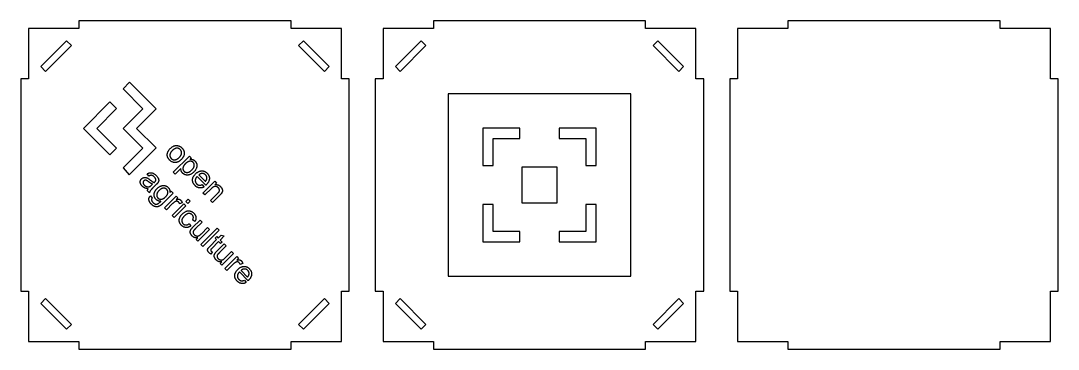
# Model space of a CAD drawing. Header units: millimetres. Extents: x -386 to 750, y -188 to 80.
# Drawn here: x 245 to 750, y -80 to 80 of the extents above; entities that cross this region are included whole.
import ezdxf

# ---------------------------------------------------------------- set-up
doc = ezdxf.new("R2010")
doc.units = ezdxf.units.MM

msp = doc.modelspace()

# ---------------------------------------------------------------- linework, layer by layer
at = {"color": 7, "linetype": 'Continuous', "lineweight": 25}
for p, q in [((248.38, 76.2), (248.38, 51.69)), ((272.89, 76.2), (248.38, 76.2)), ((376.27, 80.01), (272.89, 80.01)), ((272.89, 80.01), (272.89, 76.2)), ((376.27, 76.2), (376.27, 80.01)), ((400.78, 76.2), (376.27, 76.2)), ((400.78, 51.69), (400.78, 76.2)), ((421.1, 76.2), (421.1, 51.69)), ((445.61, 76.2), (421.1, 76.2)), ((445.61, 80.01), (445.61, 76.2)), ((548.99, 80.01), (445.61, 80.01)), ((548.99, 76.2), (548.99, 80.01)), ((573.5, 76.2), (548.99, 76.2)), ((573.5, 51.69), (573.5, 76.2)), ((593.82, 76.2), (593.82, 51.69)), ((618.33, 76.2), (593.82, 76.2)), ((721.71, 80.01), (618.33, 80.01)), ((618.33, 80.01), (618.33, 76.2)), ((721.71, 76.2), (721.71, 80.01)), ((746.22, 76.2), (721.71, 76.2)), ((746.22, 51.69), (746.22, 76.2)), ((266.92, 70.23), (254.35, 57.66)), ((256.68, 55.32), (269.25, 67.9)), ((269.25, 67.9), (266.92, 70.23)), ((382.24, 70.23), (379.9, 67.9)), ((379.9, 67.9), (392.47, 55.32)), ((394.81, 57.66), (382.24, 70.23)), ((439.64, 70.23), (427.07, 57.66)), ((429.4, 55.32), (441.97, 67.9)), ((441.97, 67.9), (439.64, 70.23)), ((554.96, 70.23), (552.62, 67.9)), ((552.62, 67.9), (565.19, 55.32)), ((567.53, 57.66), (554.96, 70.23)), ((254.35, 57.66), (256.68, 55.32)), ((392.47, 55.32), (394.81, 57.66)), ((427.07, 57.66), (429.4, 55.32)), ((565.19, 55.32), (567.53, 57.66)), ((248.38, 51.69), (244.57, 51.69)), ((244.57, 51.69), (244.57, -51.69)), ((404.59, 51.69), (400.78, 51.69)), ((404.59, -51.69), (404.59, 51.69)), ((421.1, 51.69), (417.29, 51.69)), ((417.29, 51.69), (417.29, -51.69)), ((577.31, 51.69), (573.5, 51.69)), ((577.31, -51.69), (577.31, 51.69)), ((590.01, 51.69), (590.01, -51.69)), ((593.82, 51.69), (590.01, 51.69)), ((750.03, 51.69), (746.22, 51.69)), ((750.03, -51.69), (750.03, 51.69)), ((297.61, 50.06), (294.39, 46.83)), ((294.39, 46.83), (304.08, 37.14)), ((310.51, 37.16), (297.61, 50.06)), ((288.03, 40.48), (275.12, 27.56)), ((291.28, 37.23), (288.03, 40.48)), ((541.75, 44.45), (452.85, 44.45)), ((452.85, 44.45), (452.85, -44.45)), ((541.75, -44.45), (541.75, 44.45)), ((281.61, 27.56), (291.28, 37.23)), ((304.08, 37.14), (294.46, 27.51)), ((300.93, 27.58), (310.51, 37.16)), ((275.12, 27.56), (288.01, 14.67)), ((291.26, 17.91), (281.61, 27.56)), ((294.46, 27.51), (303.99, 17.98)), ((310.48, 18.03), (300.93, 27.58)), ((469.61, 27.69), (469.61, 9.53)), ((487.77, 27.69), (469.61, 27.69)), ((487.77, 22.61), (487.77, 27.69)), ((506.82, 27.69), (506.82, 22.61)), ((524.98, 27.69), (506.82, 27.69)), ((524.98, 9.53), (524.98, 27.69)), ((474.69, 22.61), (487.77, 22.61)), ((474.69, 9.53), (474.69, 22.61)), ((506.82, 22.61), (519.9, 22.61)), ((519.9, 22.61), (519.9, 9.53)), ((288.01, 14.67), (291.26, 17.91)), ((303.99, 17.98), (294.42, 8.41)), ((297.44, 4.98), (310.48, 18.03)), ((318.87, 6.21), (326.77, 14.11)), ((326.77, 14.11), (327.65, 13.23)), ((327.65, 13.23), (326.91, 12.49)), ((294.42, 8.41), (297.44, 4.98)), ((307.02, 4.35), (306.2, 5.42)), ((319.84, 5.24), (318.87, 6.21)), ((322.62, 8.02), (319.84, 5.24)), ((469.61, 9.53), (474.69, 9.53)), ((505.93, 8.64), (488.66, 8.64)), ((488.66, 8.64), (488.66, -8.64)), ((505.93, -8.64), (505.93, 8.64)), ((519.9, 9.53), (524.98, 9.53)), ((308.44, 0.05), (308.8, 0.4)), ((310.59, 0.24), (309.3, -1.05)), ((334.75, -0.08), (330.49, 4.18)), ((331.34, 4.92), (334.53, 1.73)), ((332.95, 0.18), (333.83, -0.94)), ((333.35, -3.9), (339.06, 1.81)), ((339.06, 1.81), (339.93, 0.94)), ((339.93, 0.94), (339.12, 0.13)), ((307.22, -3.75), (306.2, -2.74)), ((318.8, -3.92), (313.87, -8.85)), ((317.22, -3.71), (317.91, -3.03)), ((317.91, -3.03), (318.8, -3.92)), ((334.32, -4.86), (333.35, -3.9)), ((337.44, -1.74), (334.32, -4.86)), ((337.02, -7.57), (340.5, -4.1)), ((341.5, -5.02), (337.99, -8.53)), ((307.78, -5.26), (308.58, -6.34)), ((314.57, -11.1), (320.28, -5.39)), ((318.52, -9.08), (315.53, -12.07)), ((318.27, -14.81), (323.98, -9.1)), ((324.95, -10.07), (319.24, -15.77)), ((320.28, -5.39), (321.15, -6.26)), ((321.15, -6.26), (320.28, -7.13)), ((323.2, -8.67), (321.97, -9.24)), ((323.98, -9.1), (324.95, -10.07)), ((325.04, -8.04), (326.15, -6.92)), ((326.01, -9.01), (325.04, -8.04)), ((327.12, -7.89), (326.01, -9.01)), ((326.15, -6.92), (327.12, -7.89)), ((337.99, -8.53), (337.02, -7.57)), ((474.69, -9.53), (469.61, -9.53)), ((469.61, -9.53), (469.61, -27.69)), ((474.69, -22.61), (474.69, -9.53)), ((488.66, -8.64), (505.93, -8.64)), ((519.9, -9.53), (519.9, -22.61)), ((524.98, -9.53), (519.9, -9.53)), ((524.98, -27.69), (524.98, -9.53)), ((315.53, -12.07), (314.57, -11.1)), ((319.24, -15.77), (318.27, -14.81)), ((326.54, -18.89), (327.37, -19.97)), ((329.34, -17.81), (328.26, -17.02)), ((328.41, -20.6), (331.94, -17.06)), ((332.91, -18.03), (329.75, -21.2)), ((331.94, -17.06), (332.91, -18.03)), ((336.57, -21.69), (330.86, -27.4)), ((332.38, -28.92), (340.26, -21.03)), ((332.55, -23.78), (335.61, -20.72)), ((341.23, -22), (333.35, -29.88)), ((335.61, -20.72), (336.57, -21.69)), ((339.29, -25.91), (340.04, -25.16)), ((340.04, -25.16), (340.75, -25.86)), ((340.26, -21.03), (341.23, -22)), ((340.75, -25.86), (342.16, -24.45)), ((343.71, -24.83), (341.71, -26.83)), ((342.16, -24.45), (343.71, -24.83)), ((487.77, -22.61), (474.69, -22.61)), ((487.77, -27.69), (487.77, -22.61)), ((519.9, -22.61), (506.82, -22.61)), ((506.82, -22.61), (506.82, -27.69)), ((330, -26.53), (330.84, -25.69)), ((330.86, -27.4), (330, -26.53)), ((333.35, -29.88), (332.38, -28.92)), ((336.71, -29.9), (340, -26.62)), ((340.96, -27.58), (337.62, -30.92)), ((340, -26.62), (339.29, -25.91)), ((340.09, -32.27), (343.62, -28.74)), ((341.93, -28.55), (340.96, -27.58)), ((344.59, -29.71), (341.42, -32.87)), ((341.71, -26.83), (342.68, -27.8)), ((342.68, -27.8), (341.93, -28.55)), ((343.62, -28.74), (344.59, -29.71)), ((469.61, -27.69), (487.77, -27.69)), ((506.82, -27.69), (524.98, -27.69)), ((337.84, -32.64), (337.13, -33.64)), ((348.25, -33.37), (342.54, -39.08)), ((344.07, -40.61), (349.78, -34.9)), ((344.23, -35.46), (347.29, -32.4)), ((347.29, -32.4), (348.25, -33.37)), ((349.78, -34.9), (350.65, -35.77)), ((341.68, -38.21), (342.52, -37.37)), ((342.54, -39.08), (341.68, -38.21)), ((348.03, -38.58), (345.04, -41.57)), ((350.65, -35.77), (349.79, -36.63)), ((352.7, -38.18), (351.47, -38.75)), ((345.04, -41.57), (344.07, -40.61)), ((355.31, -46.63), (351.06, -42.37)), ((351.9, -41.63), (355.09, -44.82)), ((452.85, -44.45), (541.75, -44.45)), ((353.52, -46.37), (354.39, -47.5)), ((244.57, -51.69), (248.38, -51.69)), ((248.38, -51.69), (248.38, -76.2)), ((256.68, -55.32), (254.35, -57.66)), ((269.25, -67.9), (256.68, -55.32)), ((392.47, -55.32), (379.9, -67.9)), ((394.81, -57.66), (392.47, -55.32)), ((400.78, -51.69), (404.59, -51.69)), ((400.78, -76.2), (400.78, -51.69)), ((417.29, -51.69), (421.1, -51.69)), ((421.1, -51.69), (421.1, -76.2)), ((429.4, -55.32), (427.07, -57.66)), ((441.97, -67.9), (429.4, -55.32)), ((565.19, -55.32), (552.62, -67.9)), ((567.53, -57.66), (565.19, -55.32)), ((573.5, -51.69), (577.31, -51.69)), ((573.5, -76.2), (573.5, -51.69)), ((590.01, -51.69), (593.82, -51.69)), ((593.82, -51.69), (593.82, -76.2)), ((746.22, -51.69), (750.03, -51.69)), ((746.22, -76.2), (746.22, -51.69)), ((254.35, -57.66), (266.92, -70.23)), ((382.24, -70.23), (394.81, -57.66)), ((427.07, -57.66), (439.64, -70.23)), ((554.96, -70.23), (567.53, -57.66)), ((266.92, -70.23), (269.25, -67.9)), ((379.9, -67.9), (382.24, -70.23)), ((439.64, -70.23), (441.97, -67.9)), ((552.62, -67.9), (554.96, -70.23)), ((248.38, -76.2), (272.89, -76.2)), ((272.89, -76.2), (272.89, -80.01)), ((272.89, -80.01), (376.27, -80.01)), ((376.27, -80.01), (376.27, -76.2)), ((376.27, -76.2), (400.78, -76.2)), ((421.1, -76.2), (445.61, -76.2)), ((445.61, -76.2), (445.61, -80.01)), ((445.61, -80.01), (548.99, -80.01)), ((548.99, -80.01), (548.99, -76.2)), ((548.99, -76.2), (573.5, -76.2)), ((593.82, -76.2), (618.33, -76.2)), ((618.33, -76.2), (618.33, -80.01)), ((618.33, -80.01), (721.71, -80.01)), ((721.71, -80.01), (721.71, -76.2)), ((721.71, -76.2), (746.22, -76.2))]:
    msp.add_line(p, q, dxfattribs=at)
for points, knots in [([(317.1, 12.1), (317, 12.2), (316.82, 12.39), (316.57, 12.71), (316.37, 13.03), (316.21, 13.37), (316.07, 13.71), (315.99, 14.07), (315.94, 14.43), (315.92, 14.81), (315.95, 15.18), (316.03, 15.56), (316.15, 15.93), (316.31, 16.3), (316.52, 16.68), (316.77, 17.04), (317.07, 17.41), (317.29, 17.64), (317.41, 17.76)], [0, 0, 0, 0, 0.0644071, 0.1262895, 0.1858966, 0.2436415, 0.3009103, 0.3576376, 0.4146134, 0.4724961, 0.5312367, 0.5905981, 0.6516289, 0.7144919, 0.7803493, 0.849628, 0.9226295, 1, 1, 1, 1]), ([(318.4, 16.77), (318.31, 16.67), (318.15, 16.5), (317.92, 16.23), (317.73, 15.96), (317.56, 15.69), (317.43, 15.43), (317.33, 15.17), (317.27, 14.9), (317.23, 14.65), (317.23, 14.4), (317.25, 14.15), (317.29, 13.92), (317.36, 13.69), (317.46, 13.48), (317.58, 13.27), (317.72, 13.08), (317.84, 12.96), (317.9, 12.9)], [0, 0, 0, 0, 0.085537, 0.165515, 0.240759, 0.311176, 0.378367, 0.442021, 0.502421, 0.561582, 0.618704, 0.673953, 0.727435, 0.780812, 0.833786, 0.88797, 0.942822, 1, 1, 1, 1]), ([(317.41, 17.76), (317.54, 17.88), (317.79, 18.13), (318.19, 18.44), (318.59, 18.71), (319, 18.93), (319.41, 19.08), (319.82, 19.19), (320.23, 19.24), (320.5, 19.23), (320.64, 19.23)], [0, 0, 0, 0, 0.148284, 0.287299, 0.418453, 0.542595, 0.661179, 0.77602, 0.888114, 1, 1, 1, 1]), ([(322.27, 17.27), (322.2, 17.32), (322.09, 17.44), (321.89, 17.58), (321.68, 17.7), (321.47, 17.8), (321.24, 17.87), (321.01, 17.91), (320.77, 17.94), (320.52, 17.93), (320.26, 17.9), (320, 17.83), (319.74, 17.74), (319.47, 17.61), (319.21, 17.44), (318.94, 17.25), (318.67, 17.02), (318.49, 16.85), (318.4, 16.77)], [0, 0, 0, 0, 0.057236, 0.112144, 0.16594, 0.219438, 0.272379, 0.32642, 0.381259, 0.438439, 0.497085, 0.558171, 0.621228, 0.687798, 0.758995, 0.834316, 0.914375, 1, 1, 1, 1]), ([(320.64, 19.23), (320.75, 19.22), (320.97, 19.19), (321.3, 19.12), (321.62, 19.02), (321.93, 18.89), (322.23, 18.73), (322.52, 18.54), (322.8, 18.32), (322.98, 18.15), (323.07, 18.07)], [0, 0, 0, 0, 0.123458, 0.24543, 0.366147, 0.488526, 0.611431, 0.736685, 0.866696, 1, 1, 1, 1]), ([(321.79, 13.44), (321.88, 13.52), (322.04, 13.69), (322.26, 13.96), (322.45, 14.22), (322.6, 14.48), (322.73, 14.74), (322.83, 15), (322.89, 15.26), (322.92, 15.52), (322.92, 15.77), (322.9, 16.01), (322.86, 16.25), (322.79, 16.47), (322.69, 16.69), (322.57, 16.89), (322.44, 17.09), (322.32, 17.21), (322.27, 17.27)], [0, 0, 0, 0, 0.083753, 0.162615, 0.236702, 0.306646, 0.373128, 0.436979, 0.498079, 0.557463, 0.615362, 0.671363, 0.726085, 0.780035, 0.83373, 0.887489, 0.942781, 1, 1, 1, 1]), ([(323.07, 18.07), (323.16, 17.97), (323.35, 17.78), (323.58, 17.46), (323.78, 17.14), (323.95, 16.81), (324.08, 16.46), (324.17, 16.11), (324.21, 15.74), (324.23, 15.37), (324.2, 14.99), (324.13, 14.62), (324.02, 14.25), (323.87, 13.89), (323.67, 13.53), (323.44, 13.17), (323.16, 12.82), (322.95, 12.6), (322.84, 12.49)], [0, 0, 0, 0, 0.064654, 0.126741, 0.186832, 0.245868, 0.303674, 0.361514, 0.419963, 0.479353, 0.539578, 0.599547, 0.660426, 0.72282, 0.787354, 0.854794, 0.925688, 1, 1, 1, 1]), ([(322.84, 12.49), (322.75, 12.4), (322.57, 12.23), (322.3, 11.99), (322.04, 11.78), (321.78, 11.59), (321.52, 11.43), (321.27, 11.29), (321.02, 11.17), (320.78, 11.09), (320.53, 11.02), (320.29, 10.97), (320.05, 10.94), (319.81, 10.93), (319.56, 10.94), (319.32, 10.96), (319.07, 11.01), (318.75, 11.09), (318.35, 11.23), (317.9, 11.46), (317.48, 11.75), (317.23, 11.98), (317.1, 12.1)], [0, 0, 0, 0, 0.058151, 0.113208, 0.165274, 0.214195, 0.260971, 0.304911, 0.346514, 0.386023, 0.424148, 0.461976, 0.49937, 0.53653, 0.574012, 0.611673, 0.649716, 0.688336, 0.765696, 0.842807, 0.920369, 1, 1, 1, 1]), ([(317.9, 12.9), (317.96, 12.84), (318.08, 12.73), (318.27, 12.58), (318.48, 12.46), (318.69, 12.37), (318.92, 12.3), (319.15, 12.25), (319.4, 12.24), (319.65, 12.24), (319.91, 12.27), (320.17, 12.34), (320.43, 12.44), (320.7, 12.58), (320.97, 12.74), (321.25, 12.94), (321.52, 13.17), (321.7, 13.35), (321.79, 13.44)], [0, 0, 0, 0, 0.056371, 0.111081, 0.164129, 0.216936, 0.269393, 0.322942, 0.377703, 0.434362, 0.493044, 0.553699, 0.617494, 0.684597, 0.755847, 0.832204, 0.913362, 1, 1, 1, 1]), ([(324.76, 10.34), (324.67, 10.25), (324.5, 10.08), (324.27, 9.81), (324.07, 9.55), (323.91, 9.28), (323.78, 9.03), (323.68, 8.77), (323.61, 8.52), (323.57, 8.27), (323.56, 8.03), (323.57, 7.81), (323.61, 7.59), (323.67, 7.38), (323.75, 7.18), (323.85, 7), (323.98, 6.82), (324.08, 6.72), (324.13, 6.66)], [0, 0, 0, 0, 0.090117, 0.174029, 0.252739, 0.326443, 0.39526, 0.460221, 0.522294, 0.581233, 0.637958, 0.69204, 0.744579, 0.795671, 0.845795, 0.896552, 0.947635, 1, 1, 1, 1]), ([(328.58, 11.03), (328.53, 11.08), (328.43, 11.18), (328.25, 11.3), (328.06, 11.4), (327.86, 11.48), (327.64, 11.53), (327.41, 11.56), (327.17, 11.56), (326.91, 11.55), (326.65, 11.51), (326.38, 11.44), (326.11, 11.33), (325.84, 11.2), (325.57, 11.03), (325.3, 10.83), (325.02, 10.6), (324.85, 10.43), (324.76, 10.34)], [0, 0, 0, 0, 0.049657, 0.098858, 0.148225, 0.198067, 0.249202, 0.302544, 0.359066, 0.418265, 0.480193, 0.543649, 0.609904, 0.678922, 0.752676, 0.830216, 0.912671, 1, 1, 1, 1]), ([(326.91, 12.49), (327.03, 12.5), (327.27, 12.54), (327.62, 12.54), (327.95, 12.51), (328.27, 12.44), (328.58, 12.33), (328.87, 12.16), (329.16, 11.96), (329.34, 11.79), (329.44, 11.7)], [0, 0, 0, 0, 0.132806, 0.258974, 0.379126, 0.494993, 0.611874, 0.732828, 0.861961, 1, 1, 1, 1]), ([(327.93, 7.34), (328.02, 7.43), (328.19, 7.6), (328.41, 7.87), (328.61, 8.13), (328.77, 8.39), (328.91, 8.65), (329.01, 8.91), (329.08, 9.16), (329.12, 9.41), (329.13, 9.65), (329.12, 9.89), (329.09, 10.11), (329.04, 10.32), (328.95, 10.51), (328.86, 10.7), (328.73, 10.87), (328.63, 10.98), (328.58, 11.03)], [0, 0, 0, 0, 0.089192, 0.172193, 0.25044, 0.324296, 0.39322, 0.458763, 0.520866, 0.580845, 0.638594, 0.693624, 0.746436, 0.797671, 0.847704, 0.897851, 0.94809, 1, 1, 1, 1]), ([(329.44, 11.7), (329.49, 11.64), (329.61, 11.52), (329.77, 11.32), (329.91, 11.12), (330.03, 10.92), (330.14, 10.71), (330.23, 10.49), (330.3, 10.26), (330.35, 10.03), (330.39, 9.8), (330.41, 9.56), (330.41, 9.33), (330.39, 9.09), (330.35, 8.85), (330.3, 8.61), (330.22, 8.37), (330.1, 8.04), (329.91, 7.64), (329.63, 7.19), (329.3, 6.75), (329.04, 6.48), (328.91, 6.34)], [0, 0, 0, 0, 0.0420829, 0.0830416, 0.1233145, 0.1627747, 0.2019268, 0.2406928, 0.2796172, 0.3188194, 0.3578157, 0.396839, 0.4361214, 0.4755177, 0.5152535, 0.5559138, 0.597805, 0.6405414, 0.7275591, 0.8157193, 0.9062567, 1, 1, 1, 1]), ([(306.2, 5.42), (306.32, 5.5), (306.56, 5.64), (306.91, 5.81), (307.26, 5.92), (307.61, 5.99), (307.96, 6), (308.31, 5.95), (308.68, 5.86), (309.05, 5.7), (309.43, 5.5), (309.8, 5.25), (310.18, 4.95), (310.42, 4.72), (310.54, 4.61)], [0, 0, 0, 0, 0.0868104, 0.1674321, 0.2423829, 0.3134354, 0.3837856, 0.4565001, 0.534096, 0.6170192, 0.7051348, 0.7981196, 0.8962207, 1, 1, 1, 1]), ([(323.4, 5.8), (323.32, 5.88), (323.17, 6.04), (322.99, 6.31), (322.83, 6.58), (322.73, 6.87), (322.65, 7.16), (322.61, 7.45), (322.59, 7.74), (322.61, 7.93), (322.62, 8.02)], [0, 0, 0, 0, 0.137544, 0.269039, 0.39714, 0.523325, 0.647981, 0.76733, 0.884569, 1, 1, 1, 1]), ([(328.91, 6.34), (328.77, 6.2), (328.48, 5.93), (328.01, 5.58), (327.53, 5.29), (327.11, 5.1), (326.77, 4.98), (326.52, 4.92), (326.27, 4.87), (326.02, 4.84), (325.77, 4.83), (325.52, 4.84), (325.28, 4.86), (325.03, 4.91), (324.8, 4.97), (324.57, 5.05), (324.35, 5.14), (324.14, 5.25), (323.94, 5.36), (323.75, 5.5), (323.57, 5.64), (323.45, 5.75), (323.4, 5.8)], [0, 0, 0, 0, 0.097412, 0.19079, 0.281316, 0.369716, 0.413008, 0.454982, 0.495862, 0.536296, 0.576492, 0.616309, 0.655976, 0.696139, 0.735808, 0.77471, 0.813012, 0.85056, 0.888188, 0.925151, 0.96255, 1, 1, 1, 1]), ([(324.13, 6.66), (324.18, 6.61), (324.29, 6.51), (324.47, 6.38), (324.66, 6.28), (324.86, 6.2), (325.08, 6.14), (325.3, 6.1), (325.54, 6.09), (325.78, 6.1), (326.04, 6.14), (326.3, 6.21), (326.56, 6.32), (326.83, 6.45), (327.1, 6.63), (327.38, 6.83), (327.65, 7.07), (327.84, 7.25), (327.93, 7.34)], [0, 0, 0, 0, 0.0518507, 0.1020618, 0.152142, 0.2023448, 0.252841, 0.3052816, 0.3592057, 0.4162421, 0.4754798, 0.5372572, 0.6025111, 0.6719726, 0.7455278, 0.8248047, 0.9093721, 1, 1, 1, 1]), ([(329.47, -0.28), (329.38, -0.17), (329.18, 0.03), (328.93, 0.36), (328.71, 0.69), (328.54, 1.03), (328.41, 1.39), (328.32, 1.74), (328.26, 2.11), (328.25, 2.48), (328.28, 2.86), (328.36, 3.23), (328.47, 3.6), (328.63, 3.97), (328.83, 4.33), (329.08, 4.69), (329.36, 5.04), (329.58, 5.27), (329.69, 5.38)], [0, 0, 0, 0, 0.067186, 0.13157, 0.19315, 0.252496, 0.310573, 0.368094, 0.425492, 0.483398, 0.542192, 0.601163, 0.661103, 0.723062, 0.787507, 0.854561, 0.925333, 1, 1, 1, 1]), ([(329.69, 5.38), (329.81, 5.5), (330.04, 5.72), (330.41, 6.02), (330.77, 6.27), (331.15, 6.48), (331.52, 6.65), (331.9, 6.77), (332.28, 6.85), (332.66, 6.88), (333.04, 6.87), (333.41, 6.83), (333.77, 6.75), (334.12, 6.63), (334.46, 6.46), (334.78, 6.26), (335.1, 6.02), (335.29, 5.84), (335.39, 5.75)], [0, 0, 0, 0, 0.076796, 0.149703, 0.218682, 0.284733, 0.348109, 0.409317, 0.469594, 0.529189, 0.58821, 0.645503, 0.702502, 0.759377, 0.816719, 0.875697, 0.936606, 1, 1, 1, 1]), ([(334.6, 4.94), (334.55, 4.99), (334.44, 5.1), (334.26, 5.23), (334.07, 5.35), (333.88, 5.45), (333.68, 5.52), (333.47, 5.57), (333.26, 5.61), (333.03, 5.62), (332.81, 5.61), (332.59, 5.58), (332.37, 5.52), (332.16, 5.45), (331.95, 5.35), (331.74, 5.23), (331.53, 5.09), (331.41, 4.98), (331.34, 4.92)], [0, 0, 0, 0, 0.06359, 0.12549, 0.185745, 0.244904, 0.303548, 0.362115, 0.422127, 0.483356, 0.54518, 0.606333, 0.667323, 0.730075, 0.794272, 0.859982, 0.928175, 1, 1, 1, 1]), ([(335.39, 5.75), (335.48, 5.65), (335.66, 5.46), (335.89, 5.16), (336.08, 4.84), (336.24, 4.51), (336.35, 4.17), (336.44, 3.83), (336.48, 3.46), (336.48, 3.09), (336.45, 2.72), (336.37, 2.34), (336.25, 1.97), (336.09, 1.61), (335.88, 1.24), (335.63, 0.88), (335.34, 0.52), (335.12, 0.29), (335.01, 0.18)], [0, 0, 0, 0, 0.062836, 0.123364, 0.181923, 0.239314, 0.295917, 0.35241, 0.409963, 0.468912, 0.52846, 0.58901, 0.650614, 0.713857, 0.780327, 0.849613, 0.922698, 1, 1, 1, 1]), ([(303.78, -0.57), (303.7, -0.49), (303.56, -0.34), (303.37, -0.11), (303.2, 0.13), (303.06, 0.37), (302.95, 0.61), (302.87, 0.85), (302.81, 1.09), (302.79, 1.33), (302.79, 1.57), (302.81, 1.8), (302.86, 2.02), (302.93, 2.24), (303.03, 2.45), (303.15, 2.64), (303.29, 2.84), (303.41, 2.95), (303.46, 3.01)], [0, 0, 0, 0, 0.079659, 0.154966, 0.225798, 0.293973, 0.358332, 0.420736, 0.481322, 0.540729, 0.599261, 0.655897, 0.711767, 0.767649, 0.823519, 0.880308, 0.93884, 1, 1, 1, 1]), ([(303.46, 3.01), (303.53, 3.08), (303.67, 3.21), (303.91, 3.37), (304.16, 3.5), (304.42, 3.59), (304.68, 3.66), (304.95, 3.69), (305.22, 3.69), (305.48, 3.65), (305.74, 3.59), (305.99, 3.5), (306.24, 3.4), (306.41, 3.31), (306.49, 3.27)], [0, 0, 0, 0, 0.088433, 0.174146, 0.258663, 0.343102, 0.426745, 0.50862, 0.588627, 0.668613, 0.749412, 0.831419, 0.914554, 1, 1, 1, 1]), ([(304.52, 2.01), (304.46, 1.94), (304.35, 1.82), (304.23, 1.58), (304.17, 1.33), (304.16, 1.06), (304.21, 0.78), (304.33, 0.5), (304.52, 0.22), (304.68, 0.05), (304.77, -0.04)], [0, 0, 0, 0, 0.113422, 0.221386, 0.330936, 0.444895, 0.565747, 0.694466, 0.838644, 1, 1, 1, 1]), ([(306.85, 1.62), (306.74, 1.69), (306.55, 1.84), (306.27, 2.03), (306.03, 2.17), (305.82, 2.26), (305.64, 2.32), (305.46, 2.36), (305.29, 2.36), (305.11, 2.34), (304.95, 2.29), (304.79, 2.22), (304.65, 2.13), (304.56, 2.05), (304.52, 2.01)], [0, 0, 0, 0, 0.1514819, 0.2798544, 0.3847152, 0.4685485, 0.5392787, 0.6068604, 0.6724941, 0.7386878, 0.8042818, 0.8676731, 0.9333069, 1, 1, 1, 1]), ([(306.49, 3.27), (306.56, 3.23), (306.7, 3.14), (306.94, 2.98), (307.21, 2.78), (307.4, 2.63), (307.5, 2.55)], [0, 0, 0, 0, 0.187682, 0.41746, 0.687649, 1, 1, 1, 1]), ([(308.8, 0.4), (308.73, 0.43), (308.6, 0.49), (308.39, 0.6), (308.17, 0.72), (307.93, 0.86), (307.68, 1.02), (307.41, 1.2), (307.14, 1.4), (306.95, 1.54), (306.85, 1.62)], [0, 0, 0, 0, 0.092089, 0.193374, 0.304033, 0.423766, 0.553514, 0.692528, 0.841452, 1, 1, 1, 1]), ([(309.6, 3.94), (309.54, 4), (309.43, 4.1), (309.27, 4.25), (309.11, 4.37), (308.95, 4.48), (308.79, 4.57), (308.64, 4.63), (308.49, 4.68), (308.35, 4.72), (308.2, 4.73), (308.05, 4.73), (307.89, 4.7), (307.73, 4.67), (307.56, 4.61), (307.39, 4.54), (307.2, 4.45), (307.08, 4.38), (307.02, 4.35)], [0, 0, 0, 0, 0.080343, 0.155887, 0.226869, 0.291837, 0.353251, 0.410762, 0.464277, 0.514838, 0.565197, 0.61691, 0.671425, 0.729208, 0.790901, 0.855931, 0.925656, 1, 1, 1, 1]), ([(307.32, -0.76), (307.4, -0.73), (307.59, -0.65), (307.86, -0.47), (308.15, -0.24), (308.34, -0.05), (308.44, 0.05)], [0, 0, 0, 0, 0.198338, 0.429837, 0.69558, 1, 1, 1, 1]), ([(307.5, 2.55), (307.6, 2.47), (307.81, 2.31), (308.11, 2.08), (308.39, 1.88), (308.66, 1.69), (308.91, 1.53), (309.14, 1.39), (309.35, 1.26), (309.49, 1.19), (309.55, 1.16)], [0, 0, 0, 0, 0.162111, 0.313471, 0.454112, 0.584072, 0.703658, 0.81271, 0.911318, 1, 1, 1, 1]), ([(309.55, 1.16), (309.59, 1.19), (309.64, 1.24), (309.71, 1.31), (309.77, 1.37), (309.8, 1.4), (309.81, 1.41)], [0, 0, 0, 0, 0.360393, 0.64415, 0.860319, 1, 1, 1, 1]), ([(310.37, 2.52), (310.37, 2.57), (310.35, 2.69), (310.31, 2.87), (310.24, 3.05), (310.16, 3.23), (310.05, 3.41), (309.92, 3.59), (309.77, 3.77), (309.65, 3.88), (309.6, 3.94)], [0, 0, 0, 0, 0.105847, 0.215286, 0.328726, 0.448229, 0.57354, 0.706337, 0.848587, 1, 1, 1, 1]), ([(309.81, 1.41), (309.86, 1.46), (309.95, 1.55), (310.07, 1.69), (310.17, 1.84), (310.25, 1.98), (310.31, 2.11), (310.35, 2.25), (310.37, 2.38), (310.37, 2.47), (310.37, 2.52)], [0, 0, 0, 0, 0.157654, 0.304619, 0.440525, 0.566445, 0.68281, 0.793599, 0.897406, 1, 1, 1, 1]), ([(310.54, 4.61), (310.65, 4.49), (310.87, 4.26), (311.15, 3.91), (311.38, 3.58), (311.55, 3.26), (311.68, 2.95), (311.76, 2.66), (311.8, 2.4), (311.8, 2.14), (311.76, 1.9), (311.69, 1.66), (311.58, 1.41), (311.48, 1.26), (311.44, 1.18)], [0, 0, 0, 0, 0.127041, 0.242227, 0.34588, 0.439506, 0.524276, 0.600675, 0.670181, 0.733732, 0.795746, 0.8603, 0.927902, 1, 1, 1, 1]), ([(311.44, 1.18), (311.42, 1.15), (311.38, 1.1), (311.31, 1.01), (311.22, 0.91), (311.12, 0.79), (311.01, 0.67), (310.88, 0.54), (310.74, 0.39), (310.64, 0.29), (310.59, 0.24)], [0, 0, 0, 0, 0.076996, 0.167587, 0.27166, 0.389712, 0.521453, 0.66707, 0.826581, 1, 1, 1, 1]), ([(330.49, 4.18), (330.42, 4.1), (330.28, 3.94), (330.1, 3.69), (329.95, 3.44), (329.82, 3.2), (329.72, 2.95), (329.64, 2.7), (329.59, 2.46), (329.58, 2.21), (329.58, 1.97), (329.61, 1.74), (329.67, 1.51), (329.74, 1.3), (329.84, 1.09), (329.96, 0.89), (330.11, 0.7), (330.22, 0.58), (330.28, 0.52)], [0, 0, 0, 0, 0.079165, 0.153805, 0.225197, 0.292847, 0.357947, 0.42013, 0.48141, 0.541194, 0.599735, 0.656499, 0.712608, 0.768126, 0.824424, 0.881135, 0.939433, 1, 1, 1, 1]), ([(330.28, 0.52), (330.36, 0.43), (330.54, 0.27), (330.83, 0.09), (331.14, -0.04), (331.47, -0.12), (331.81, -0.14), (332.18, -0.09), (332.56, 0.01), (332.82, 0.12), (332.95, 0.18)], [0, 0, 0, 0, 0.124902, 0.243416, 0.356945, 0.470782, 0.587893, 0.712736, 0.849287, 1, 1, 1, 1]), ([(334.53, 1.73), (334.58, 1.8), (334.68, 1.92), (334.82, 2.11), (334.94, 2.3), (335.04, 2.48), (335.12, 2.66), (335.18, 2.84), (335.22, 3.01), (335.24, 3.13), (335.24, 3.18)], [0, 0, 0, 0, 0.1523203, 0.2949275, 0.430235, 0.5563664, 0.6757346, 0.7897632, 0.8966472, 1, 1, 1, 1]), ([(335.24, 3.18), (335.25, 3.27), (335.26, 3.43), (335.24, 3.67), (335.2, 3.91), (335.14, 4.13), (335.04, 4.35), (334.92, 4.56), (334.78, 4.76), (334.66, 4.88), (334.6, 4.94)], [0, 0, 0, 0, 0.1297983, 0.2550597, 0.3772047, 0.4980467, 0.618917, 0.7423677, 0.8685355, 1, 1, 1, 1]), ([(335.01, 0.18), (334.98, 0.14), (334.89, 0.06), (334.8, -0.03), (334.75, -0.08)], [0, 0, 0, 0, 0.416618, 1, 1, 1, 1]), ([(339.12, 0.13), (339.25, 0.16), (339.5, 0.2), (339.88, 0.2), (340.24, 0.16), (340.6, 0.08), (340.94, -0.06), (341.27, -0.24), (341.59, -0.47), (341.78, -0.65), (341.88, -0.74)], [0, 0, 0, 0, 0.129259, 0.252793, 0.373237, 0.492701, 0.613359, 0.73667, 0.864849, 1, 1, 1, 1]), ([(306.72, -1.84), (306.56, -1.83), (306.25, -1.8), (305.81, -1.71), (305.4, -1.6), (305.03, -1.46), (304.7, -1.29), (304.37, -1.08), (304.06, -0.84), (303.88, -0.66), (303.78, -0.57)], [0, 0, 0, 0, 0.146815, 0.284033, 0.411004, 0.529634, 0.644656, 0.760301, 0.878665, 1, 1, 1, 1]), ([(304.77, -0.04), (304.86, -0.13), (305.05, -0.3), (305.35, -0.52), (305.67, -0.68), (306, -0.8), (306.34, -0.88), (306.67, -0.89), (307, -0.86), (307.21, -0.8), (307.32, -0.76)], [0, 0, 0, 0, 0.1376985, 0.2691564, 0.3970497, 0.5236254, 0.6469028, 0.7653014, 0.8824942, 1, 1, 1, 1]), ([(306.2, -2.74), (306.23, -2.66), (306.29, -2.51), (306.41, -2.28), (306.55, -2.06), (306.66, -1.92), (306.72, -1.84)], [0, 0, 0, 0, 0.232211, 0.477187, 0.730263, 1, 1, 1, 1]), ([(309.3, -1.05), (309.19, -1.16), (308.99, -1.36), (308.7, -1.65), (308.45, -1.92), (308.22, -2.15), (308.04, -2.36), (307.88, -2.54), (307.75, -2.69), (307.63, -2.85), (307.51, -3.03), (307.4, -3.26), (307.29, -3.5), (307.24, -3.67), (307.22, -3.75)], [0, 0, 0, 0, 0.132151, 0.250857, 0.357521, 0.451226, 0.532478, 0.600767, 0.657104, 0.700646, 0.774679, 0.848589, 0.924103, 1, 1, 1, 1]), ([(310.53, -7.06), (310.44, -6.96), (310.25, -6.77), (310.02, -6.46), (309.84, -6.14), (309.69, -5.81), (309.59, -5.47), (309.53, -5.12), (309.52, -4.76), (309.55, -4.39), (309.62, -4.02), (309.71, -3.66), (309.84, -3.31), (310, -2.97), (310.19, -2.64), (310.41, -2.32), (310.66, -2), (310.85, -1.81), (310.95, -1.71)], [0, 0, 0, 0, 0.066966, 0.131082, 0.192312, 0.251658, 0.310446, 0.369012, 0.428365, 0.489748, 0.551963, 0.613794, 0.675307, 0.737784, 0.801014, 0.865259, 0.931741, 1, 1, 1, 1]), ([(312.01, -2.63), (311.92, -2.72), (311.75, -2.9), (311.52, -3.18), (311.32, -3.44), (311.15, -3.71), (311.02, -3.97), (310.92, -4.22), (310.85, -4.47), (310.81, -4.71), (310.81, -4.95), (310.83, -5.18), (310.87, -5.4), (310.93, -5.61), (311.02, -5.81), (311.13, -6), (311.26, -6.18), (311.37, -6.3), (311.42, -6.35)], [0, 0, 0, 0, 0.090407, 0.174688, 0.253081, 0.326072, 0.39419, 0.458275, 0.518996, 0.576537, 0.631946, 0.685372, 0.737913, 0.789127, 0.840175, 0.891965, 0.945333, 1, 1, 1, 1]), ([(310.95, -1.71), (311.08, -1.58), (311.35, -1.32), (311.8, -0.99), (312.26, -0.71), (312.67, -0.52), (312.99, -0.4), (313.24, -0.33), (313.48, -0.28), (313.72, -0.24), (313.97, -0.23), (314.2, -0.22), (314.44, -0.25), (314.68, -0.28), (314.91, -0.34), (315.13, -0.41), (315.35, -0.5), (315.57, -0.61), (315.78, -0.74), (315.99, -0.88), (316.18, -1.05), (316.31, -1.17), (316.37, -1.23)], [0, 0, 0, 0, 0.0926664, 0.1827547, 0.27066, 0.3575245, 0.4004635, 0.4420169, 0.4825709, 0.5225817, 0.561499, 0.6007, 0.639305, 0.6782189, 0.7169707, 0.7559144, 0.7947173, 0.8340802, 0.8742274, 0.9150688, 0.9568323, 1, 1, 1, 1]), ([(315.64, -2.1), (315.59, -2.05), (315.48, -1.95), (315.3, -1.82), (315.11, -1.71), (314.91, -1.63), (314.7, -1.57), (314.48, -1.53), (314.25, -1.52), (314.02, -1.52), (313.77, -1.56), (313.52, -1.62), (313.27, -1.72), (313.02, -1.84), (312.77, -1.99), (312.51, -2.18), (312.26, -2.39), (312.1, -2.55), (312.01, -2.63)], [0, 0, 0, 0, 0.054536, 0.10767, 0.159381, 0.211379, 0.263961, 0.318124, 0.373807, 0.43158, 0.49155, 0.553312, 0.618072, 0.685469, 0.757533, 0.833233, 0.914008, 1, 1, 1, 1]), ([(315.11, -5.8), (315.2, -5.71), (315.36, -5.55), (315.58, -5.29), (315.76, -5.03), (315.92, -4.77), (316.04, -4.51), (316.14, -4.26), (316.2, -4.01), (316.23, -3.76), (316.24, -3.51), (316.22, -3.28), (316.18, -3.05), (316.12, -2.84), (316.04, -2.64), (315.93, -2.45), (315.8, -2.26), (315.69, -2.16), (315.64, -2.1)], [0, 0, 0, 0, 0.08556, 0.166107, 0.241937, 0.313431, 0.381059, 0.445463, 0.507279, 0.567157, 0.625498, 0.681284, 0.735525, 0.787971, 0.840018, 0.892729, 0.945333, 1, 1, 1, 1]), ([(316.37, -1.23), (316.45, -1.31), (316.61, -1.48), (316.81, -1.76), (316.97, -2.05), (317.1, -2.35), (317.18, -2.67), (317.24, -3.01), (317.25, -3.36), (317.23, -3.59), (317.22, -3.71)], [0, 0, 0, 0, 0.1288862, 0.2527671, 0.3744391, 0.4951618, 0.6157471, 0.7394271, 0.8667409, 1, 1, 1, 1]), ([(333.83, -0.94), (333.74, -0.99), (333.56, -1.09), (333.28, -1.21), (333, -1.31), (332.72, -1.39), (332.44, -1.43), (332.16, -1.46), (331.87, -1.46), (331.59, -1.43), (331.31, -1.38), (331.04, -1.3), (330.76, -1.19), (330.5, -1.06), (330.23, -0.91), (329.97, -0.72), (329.72, -0.51), (329.56, -0.36), (329.47, -0.28)], [0, 0, 0, 0, 0.065814, 0.129364, 0.191164, 0.25129, 0.310787, 0.369639, 0.428301, 0.487237, 0.546435, 0.606478, 0.667276, 0.729054, 0.793313, 0.859472, 0.928041, 1, 1, 1, 1]), ([(340.84, -1.38), (340.78, -1.33), (340.68, -1.23), (340.52, -1.1), (340.34, -0.99), (340.16, -0.9), (339.98, -0.82), (339.78, -0.76), (339.58, -0.72), (339.37, -0.7), (339.16, -0.7), (338.93, -0.74), (338.7, -0.82), (338.46, -0.93), (338.22, -1.09), (337.96, -1.27), (337.7, -1.49), (337.53, -1.66), (337.44, -1.74)], [0, 0, 0, 0, 0.054972, 0.108653, 0.161063, 0.21265, 0.26388, 0.315399, 0.368026, 0.421087, 0.47616, 0.533808, 0.596124, 0.663281, 0.737135, 0.817247, 0.904887, 1, 1, 1, 1]), ([(340.5, -4.1), (340.59, -4), (340.76, -3.83), (340.98, -3.56), (341.15, -3.33), (341.27, -3.11), (341.34, -2.89), (341.38, -2.68), (341.38, -2.45), (341.34, -2.23), (341.27, -2), (341.16, -1.78), (341.01, -1.57), (340.9, -1.44), (340.84, -1.38)], [0, 0, 0, 0, 0.1249942, 0.2326064, 0.3248839, 0.40234, 0.4713995, 0.5398963, 0.610299, 0.6831654, 0.7585895, 0.836019, 0.9155265, 1, 1, 1, 1]), ([(342.39, -4.03), (342.37, -4.06), (342.33, -4.12), (342.25, -4.22), (342.16, -4.32), (342.06, -4.44), (341.94, -4.57), (341.81, -4.71), (341.66, -4.86), (341.56, -4.97), (341.5, -5.02)], [0, 0, 0, 0, 0.079024, 0.171954, 0.275489, 0.394458, 0.526404, 0.67033, 0.828579, 1, 1, 1, 1]), ([(341.88, -0.74), (341.96, -0.83), (342.12, -1), (342.33, -1.28), (342.51, -1.57), (342.64, -1.87), (342.75, -2.17), (342.81, -2.47), (342.83, -2.75), (342.81, -3.02), (342.75, -3.27), (342.66, -3.53), (342.54, -3.78), (342.44, -3.95), (342.39, -4.03)], [0, 0, 0, 0, 0.09862, 0.19329, 0.286737, 0.378576, 0.466699, 0.548069, 0.62416, 0.697201, 0.769325, 0.84348, 0.91999, 1, 1, 1, 1]), ([(308.19, -9.36), (308.11, -9.28), (307.95, -9.12), (307.74, -8.86), (307.55, -8.6), (307.39, -8.33), (307.25, -8.07), (307.14, -7.8), (307.06, -7.53), (307, -7.26), (306.97, -6.99), (306.98, -6.72), (307.03, -6.46), (307.11, -6.21), (307.22, -5.96), (307.38, -5.72), (307.56, -5.48), (307.71, -5.34), (307.78, -5.26)], [0, 0, 0, 0, 0.075053, 0.14662, 0.215018, 0.281273, 0.344258, 0.405694, 0.465654, 0.52477, 0.582405, 0.638883, 0.694703, 0.750833, 0.808669, 0.868889, 0.932464, 1, 1, 1, 1]), ([(313.87, -8.85), (313.76, -8.96), (313.55, -9.16), (313.24, -9.45), (312.95, -9.7), (312.67, -9.92), (312.41, -10.11), (312.16, -10.26), (311.93, -10.38), (311.71, -10.47), (311.5, -10.54), (311.29, -10.58), (311.07, -10.61), (310.86, -10.62), (310.64, -10.62), (310.41, -10.59), (310.19, -10.55), (309.96, -10.5), (309.74, -10.42), (309.51, -10.33), (309.29, -10.21), (309.06, -10.08), (308.84, -9.93), (308.62, -9.76), (308.41, -9.57), (308.27, -9.43), (308.19, -9.36)], [0, 0, 0, 0, 0.06879, 0.132543, 0.190832, 0.244274, 0.292931, 0.336934, 0.376305, 0.411479, 0.444418, 0.477, 0.509797, 0.542381, 0.575612, 0.609389, 0.643854, 0.679159, 0.715336, 0.752355, 0.790038, 0.829218, 0.869687, 0.911475, 0.954942, 1, 1, 1, 1]), ([(308.58, -6.34), (308.52, -6.42), (308.42, -6.57), (308.31, -6.82), (308.26, -7.07), (308.27, -7.23), (308.28, -7.3)], [0, 0, 0, 0, 0.282311, 0.53671, 0.772742, 1, 1, 1, 1]), ([(308.28, -7.3), (308.3, -7.41), (308.34, -7.63), (308.5, -7.95), (308.71, -8.26), (308.89, -8.46), (308.99, -8.56)], [0, 0, 0, 0, 0.221637, 0.456849, 0.714162, 1, 1, 1, 1]), ([(308.99, -8.56), (309.04, -8.61), (309.15, -8.71), (309.32, -8.86), (309.48, -8.98), (309.65, -9.08), (309.81, -9.17), (309.97, -9.25), (310.13, -9.29), (310.35, -9.34), (310.61, -9.36), (310.93, -9.32), (311.25, -9.22), (311.44, -9.12), (311.54, -9.07)], [0, 0, 0, 0, 0.081156, 0.15798, 0.230324, 0.299068, 0.364307, 0.426031, 0.485251, 0.542288, 0.654058, 0.765627, 0.879561, 1, 1, 1, 1]), ([(312.86, -7.9), (312.74, -7.9), (312.52, -7.91), (312.2, -7.89), (311.88, -7.84), (311.58, -7.75), (311.3, -7.63), (311.02, -7.47), (310.77, -7.28), (310.61, -7.14), (310.53, -7.06)], [0, 0, 0, 0, 0.13203, 0.259807, 0.382984, 0.50488, 0.625121, 0.747271, 0.87144, 1, 1, 1, 1]), ([(311.42, -6.35), (311.48, -6.41), (311.59, -6.51), (311.77, -6.64), (311.96, -6.75), (312.16, -6.84), (312.37, -6.91), (312.59, -6.95), (312.82, -6.97), (313.06, -6.96), (313.3, -6.93), (313.55, -6.86), (313.8, -6.77), (314.06, -6.64), (314.32, -6.48), (314.58, -6.28), (314.85, -6.06), (315.03, -5.89), (315.11, -5.8)], [0, 0, 0, 0, 0.05516, 0.108257, 0.160514, 0.212022, 0.263856, 0.316341, 0.37083, 0.426725, 0.485245, 0.545854, 0.609628, 0.677637, 0.750262, 0.82829, 0.911058, 1, 1, 1, 1]), ([(311.54, -9.07), (311.58, -9.04), (311.66, -9), (311.78, -8.91), (311.91, -8.79), (312.07, -8.66), (312.24, -8.5), (312.43, -8.32), (312.64, -8.12), (312.78, -7.97), (312.86, -7.9)], [0, 0, 0, 0, 0.06884, 0.153455, 0.253886, 0.370626, 0.50349, 0.652653, 0.818148, 1, 1, 1, 1]), ([(319.82, -8.11), (319.7, -8.18), (319.47, -8.3), (319.15, -8.53), (318.83, -8.79), (318.63, -8.98), (318.52, -9.08)], [0, 0, 0, 0, 0.238959, 0.483625, 0.737492, 1, 1, 1, 1]), ([(321.47, -8.32), (321.41, -8.27), (321.31, -8.18), (321.12, -8.06), (320.92, -7.98), (320.7, -7.93), (320.48, -7.93), (320.26, -7.95), (320.03, -8.01), (319.89, -8.08), (319.82, -8.11)], [0, 0, 0, 0, 0.12308, 0.243631, 0.361927, 0.485143, 0.609416, 0.734171, 0.864467, 1, 1, 1, 1]), ([(320.28, -7.13), (320.36, -7.11), (320.51, -7.07), (320.72, -7.01), (320.92, -6.97), (321.1, -6.94), (321.27, -6.93), (321.43, -6.92), (321.57, -6.93), (321.73, -6.95), (321.93, -7), (322.14, -7.09), (322.34, -7.21), (322.46, -7.32), (322.51, -7.37)], [0, 0, 0, 0, 0.10002, 0.192371, 0.276966, 0.356197, 0.428176, 0.493132, 0.552368, 0.606225, 0.705753, 0.803619, 0.900527, 1, 1, 1, 1]), ([(321.97, -9.24), (321.94, -9.15), (321.89, -8.97), (321.78, -8.73), (321.64, -8.51), (321.52, -8.38), (321.47, -8.32)], [0, 0, 0, 0, 0.267467, 0.521393, 0.76312, 1, 1, 1, 1]), ([(322.51, -7.37), (322.59, -7.46), (322.75, -7.63), (322.94, -7.94), (323.09, -8.29), (323.16, -8.54), (323.2, -8.67)], [0, 0, 0, 0, 0.2337734, 0.4752743, 0.7289672, 1, 1, 1, 1]), ([(322.9, -19.69), (322.8, -19.59), (322.62, -19.4), (322.38, -19.09), (322.19, -18.77), (322.03, -18.44), (321.9, -18.11), (321.82, -17.76), (321.78, -17.4), (321.77, -17.04), (321.81, -16.67), (321.88, -16.3), (322.01, -15.93), (322.17, -15.56), (322.38, -15.2), (322.63, -14.84), (322.93, -14.48), (323.15, -14.25), (323.26, -14.13)], [0, 0, 0, 0, 0.064265, 0.125425, 0.184581, 0.242367, 0.298908, 0.355318, 0.412119, 0.469904, 0.528685, 0.588092, 0.649377, 0.712673, 0.778911, 0.848595, 0.922304, 1, 1, 1, 1]), ([(324.28, -15.1), (324.19, -15.19), (324.02, -15.37), (323.78, -15.65), (323.57, -15.92), (323.4, -16.19), (323.26, -16.45), (323.16, -16.71), (323.08, -16.96), (323.05, -17.21), (323.04, -17.44), (323.06, -17.67), (323.1, -17.9), (323.17, -18.11), (323.26, -18.32), (323.37, -18.51), (323.51, -18.71), (323.63, -18.82), (323.68, -18.88)], [0, 0, 0, 0, 0.090743, 0.175083, 0.253727, 0.326644, 0.394532, 0.458159, 0.517759, 0.574697, 0.628957, 0.681756, 0.733816, 0.785117, 0.83648, 0.889073, 0.94352, 1, 1, 1, 1]), ([(323.26, -14.13), (323.42, -13.98), (323.71, -13.7), (324.19, -13.34), (324.68, -13.04), (325.1, -12.85), (325.43, -12.73), (325.68, -12.66), (325.93, -12.62), (326.18, -12.6), (326.43, -12.59), (326.67, -12.61), (326.92, -12.65), (327.24, -12.73), (327.64, -12.87), (328.08, -13.1), (328.5, -13.38), (328.75, -13.61), (328.87, -13.73)], [0, 0, 0, 0, 0.099409, 0.193569, 0.282605, 0.368212, 0.409595, 0.450046, 0.489801, 0.528723, 0.567132, 0.605995, 0.644928, 0.684083, 0.762921, 0.840846, 0.91965, 1, 1, 1, 1]), ([(328.11, -14.56), (328.05, -14.5), (327.93, -14.39), (327.74, -14.24), (327.53, -14.12), (327.32, -14.02), (327.1, -13.95), (326.87, -13.91), (326.64, -13.89), (326.4, -13.89), (326.15, -13.93), (325.89, -13.99), (325.63, -14.09), (325.37, -14.23), (325.1, -14.4), (324.83, -14.6), (324.56, -14.83), (324.38, -15.01), (324.28, -15.1)], [0, 0, 0, 0, 0.05744, 0.11285, 0.167101, 0.219847, 0.271991, 0.324703, 0.378145, 0.433462, 0.490334, 0.550134, 0.612814, 0.680083, 0.752077, 0.828994, 0.911523, 1, 1, 1, 1]), ([(328.26, -17.02), (328.32, -16.9), (328.45, -16.68), (328.58, -16.34), (328.65, -16), (328.66, -15.68), (328.6, -15.37), (328.5, -15.07), (328.33, -14.8), (328.19, -14.64), (328.11, -14.56)], [0, 0, 0, 0, 0.14795, 0.284076, 0.408792, 0.528568, 0.6449, 0.759904, 0.876776, 1, 1, 1, 1]), ([(328.87, -13.73), (328.95, -13.8), (329.09, -13.96), (329.29, -14.2), (329.45, -14.44), (329.6, -14.69), (329.72, -14.94), (329.81, -15.19), (329.88, -15.45), (329.93, -15.72), (329.94, -15.98), (329.93, -16.25), (329.9, -16.51), (329.84, -16.78), (329.76, -17.04), (329.64, -17.3), (329.51, -17.56), (329.4, -17.73), (329.34, -17.81)], [0, 0, 0, 0, 0.070935, 0.139371, 0.204597, 0.267969, 0.329425, 0.389396, 0.448982, 0.507915, 0.566712, 0.625406, 0.684048, 0.743649, 0.804694, 0.867367, 0.932399, 1, 1, 1, 1]), ([(327.37, -19.97), (327.28, -20.04), (327.09, -20.16), (326.8, -20.33), (326.51, -20.46), (326.22, -20.57), (325.93, -20.65), (325.63, -20.7), (325.33, -20.72), (325.03, -20.71), (324.74, -20.68), (324.45, -20.62), (324.17, -20.53), (323.89, -20.41), (323.63, -20.27), (323.38, -20.1), (323.13, -19.91), (322.97, -19.76), (322.9, -19.69)], [0, 0, 0, 0, 0.069876, 0.136992, 0.201983, 0.265103, 0.326553, 0.387622, 0.44799, 0.508691, 0.56931, 0.629001, 0.688323, 0.748268, 0.808737, 0.870451, 0.934282, 1, 1, 1, 1]), ([(323.68, -18.88), (323.73, -18.93), (323.82, -19.01), (323.97, -19.13), (324.13, -19.24), (324.29, -19.32), (324.46, -19.39), (324.63, -19.44), (324.8, -19.47), (324.98, -19.49), (325.17, -19.49), (325.36, -19.46), (325.55, -19.42), (325.74, -19.36), (325.94, -19.27), (326.14, -19.16), (326.34, -19.04), (326.48, -18.94), (326.54, -18.89)], [0, 0, 0, 0, 0.0621526, 0.1221472, 0.1809662, 0.2381324, 0.2935552, 0.3495683, 0.4062823, 0.4629109, 0.5207509, 0.5804432, 0.641936, 0.7065144, 0.7740185, 0.8452525, 0.9205639, 1, 1, 1, 1]), ([(328.06, -24.85), (327.98, -24.76), (327.82, -24.6), (327.61, -24.32), (327.44, -24.02), (327.3, -23.72), (327.2, -23.42), (327.14, -23.12), (327.11, -22.84), (327.14, -22.58), (327.2, -22.32), (327.29, -22.06), (327.41, -21.81), (327.51, -21.64), (327.56, -21.56)], [0, 0, 0, 0, 0.096386, 0.190629, 0.283702, 0.376359, 0.46541, 0.547338, 0.623432, 0.695139, 0.766476, 0.840992, 0.918017, 1, 1, 1, 1]), ([(327.56, -21.56), (327.61, -21.49), (327.71, -21.35), (327.9, -21.13), (328.13, -20.87), (328.31, -20.69), (328.41, -20.6)], [0, 0, 0, 0, 0.180869, 0.409023, 0.681541, 1, 1, 1, 1]), ([(330.84, -25.69), (330.71, -25.71), (330.45, -25.75), (330.06, -25.76), (329.68, -25.72), (329.32, -25.64), (328.98, -25.51), (328.66, -25.34), (328.34, -25.12), (328.15, -24.94), (328.06, -24.85)], [0, 0, 0, 0, 0.1331579, 0.2607643, 0.3837692, 0.504105, 0.623554, 0.7447194, 0.8695211, 1, 1, 1, 1]), ([(328.78, -22.28), (328.74, -22.35), (328.65, -22.51), (328.58, -22.76), (328.55, -23.01), (328.56, -23.26), (328.63, -23.52), (328.74, -23.76), (328.89, -24), (329.02, -24.14), (329.09, -24.21)], [0, 0, 0, 0, 0.125697, 0.245919, 0.363968, 0.483433, 0.605047, 0.729462, 0.859693, 1, 1, 1, 1]), ([(329.75, -21.2), (329.69, -21.26), (329.57, -21.37), (329.41, -21.54), (329.26, -21.7), (329.13, -21.84), (329.02, -21.97), (328.93, -22.08), (328.85, -22.18), (328.8, -22.25), (328.78, -22.28)], [0, 0, 0, 0, 0.177962, 0.339355, 0.486468, 0.618118, 0.736641, 0.838931, 0.925852, 1, 1, 1, 1]), ([(329.09, -24.21), (329.16, -24.28), (329.31, -24.42), (329.56, -24.58), (329.83, -24.71), (330.12, -24.81), (330.42, -24.87), (330.71, -24.88), (331, -24.83), (331.23, -24.76), (331.42, -24.68), (331.56, -24.59), (331.71, -24.5), (331.87, -24.38), (332.03, -24.26), (332.2, -24.11), (332.37, -23.95), (332.49, -23.84), (332.55, -23.78)], [0, 0, 0, 0, 0.07611, 0.151117, 0.226331, 0.303587, 0.379813, 0.452573, 0.524325, 0.597095, 0.635747, 0.677466, 0.721914, 0.770788, 0.822165, 0.877815, 0.937322, 1, 1, 1, 1]), ([(336.31, -32.99), (336.23, -32.91), (336.08, -32.75), (335.88, -32.5), (335.74, -32.25), (335.65, -32.02), (335.61, -31.79), (335.6, -31.57), (335.62, -31.36), (335.67, -31.19), (335.74, -31.05), (335.81, -30.93), (335.91, -30.79), (336.02, -30.64), (336.17, -30.48), (336.33, -30.3), (336.51, -30.11), (336.64, -29.97), (336.71, -29.9)], [0, 0, 0, 0, 0.095631, 0.180255, 0.255892, 0.322953, 0.384859, 0.443893, 0.500183, 0.556534, 0.588402, 0.626422, 0.671399, 0.72262, 0.781437, 0.847123, 0.920096, 1, 1, 1, 1]), ([(337.13, -33.64), (337.05, -33.59), (336.89, -33.48), (336.68, -33.32), (336.48, -33.16), (336.37, -33.05), (336.31, -32.99)], [0, 0, 0, 0, 0.275123, 0.533857, 0.774251, 1, 1, 1, 1]), ([(337.62, -30.92), (337.56, -30.98), (337.45, -31.1), (337.3, -31.26), (337.2, -31.39), (337.12, -31.52), (337.09, -31.68), (337.11, -31.83), (337.15, -31.95), (337.21, -32.05), (337.28, -32.16), (337.34, -32.22), (337.38, -32.26)], [0, 0, 0, 0, 0.166944, 0.301115, 0.403172, 0.474705, 0.584786, 0.698431, 0.761471, 0.831078, 0.909956, 1, 1, 1, 1]), ([(337.38, -32.26), (337.41, -32.28), (337.47, -32.35), (337.58, -32.44), (337.7, -32.54), (337.79, -32.61), (337.84, -32.64)], [0, 0, 0, 0, 0.206627, 0.440209, 0.706349, 1, 1, 1, 1]), ([(339.74, -36.53), (339.66, -36.44), (339.5, -36.27), (339.29, -36), (339.12, -35.7), (338.98, -35.4), (338.88, -35.09), (338.82, -34.8), (338.79, -34.52), (338.82, -34.25), (338.87, -34), (338.97, -33.74), (339.09, -33.48), (339.19, -33.32), (339.24, -33.24)], [0, 0, 0, 0, 0.096386, 0.190629, 0.283702, 0.376359, 0.46541, 0.547338, 0.623432, 0.695139, 0.766476, 0.840992, 0.918017, 1, 1, 1, 1]), ([(339.24, -33.24), (339.29, -33.17), (339.39, -33.03), (339.58, -32.81), (339.81, -32.55), (339.99, -32.37), (340.09, -32.27)], [0, 0, 0, 0, 0.180869, 0.409023, 0.681541, 1, 1, 1, 1]), ([(340.46, -33.95), (340.42, -34.03), (340.33, -34.18), (340.26, -34.43), (340.23, -34.69), (340.24, -34.94), (340.3, -35.19), (340.41, -35.44), (340.56, -35.68), (340.7, -35.82), (340.76, -35.89)], [0, 0, 0, 0, 0.125697, 0.245919, 0.363968, 0.483433, 0.605047, 0.729462, 0.859693, 1, 1, 1, 1]), ([(341.42, -32.87), (341.36, -32.94), (341.25, -33.05), (341.08, -33.22), (340.94, -33.38), (340.81, -33.52), (340.7, -33.64), (340.61, -33.76), (340.53, -33.86), (340.48, -33.92), (340.46, -33.95)], [0, 0, 0, 0, 0.177962, 0.339355, 0.486468, 0.618118, 0.736641, 0.838931, 0.925852, 1, 1, 1, 1]), ([(342.52, -37.37), (342.39, -37.39), (342.12, -37.43), (341.73, -37.44), (341.36, -37.4), (341, -37.32), (340.66, -37.19), (340.33, -37.01), (340.02, -36.8), (339.83, -36.62), (339.74, -36.53)], [0, 0, 0, 0, 0.133158, 0.260764, 0.383769, 0.504105, 0.623554, 0.744719, 0.869521, 1, 1, 1, 1]), ([(340.76, -35.89), (340.84, -35.96), (340.99, -36.09), (341.24, -36.26), (341.51, -36.39), (341.8, -36.49), (342.1, -36.54), (342.39, -36.56), (342.68, -36.51), (342.91, -36.44), (343.1, -36.35), (343.24, -36.27), (343.39, -36.18), (343.55, -36.06), (343.71, -35.93), (343.88, -35.79), (344.05, -35.63), (344.17, -35.52), (344.23, -35.46)], [0, 0, 0, 0, 0.07611, 0.151117, 0.226331, 0.303587, 0.379813, 0.452573, 0.524325, 0.597095, 0.635747, 0.677466, 0.721914, 0.770788, 0.822165, 0.877815, 0.937322, 1, 1, 1, 1]), ([(349.32, -37.62), (349.21, -37.68), (348.98, -37.81), (348.65, -38.03), (348.33, -38.29), (348.13, -38.48), (348.03, -38.58)], [0, 0, 0, 0, 0.238959, 0.483625, 0.737492, 1, 1, 1, 1]), ([(350.97, -37.83), (350.92, -37.78), (350.81, -37.68), (350.63, -37.56), (350.42, -37.49), (350.21, -37.44), (349.99, -37.43), (349.76, -37.45), (349.54, -37.52), (349.39, -37.58), (349.32, -37.62)], [0, 0, 0, 0, 0.12308, 0.243631, 0.361927, 0.485143, 0.609416, 0.734171, 0.864467, 1, 1, 1, 1]), ([(349.79, -36.63), (349.86, -36.61), (350.01, -36.57), (350.22, -36.52), (350.42, -36.48), (350.61, -36.45), (350.78, -36.43), (350.93, -36.42), (351.07, -36.43), (351.24, -36.45), (351.43, -36.5), (351.65, -36.59), (351.84, -36.72), (351.96, -36.82), (352.02, -36.88)], [0, 0, 0, 0, 0.10002, 0.192371, 0.276966, 0.356197, 0.428176, 0.493132, 0.552368, 0.606225, 0.705753, 0.803619, 0.900527, 1, 1, 1, 1]), ([(350.25, -41.17), (350.37, -41.06), (350.61, -40.84), (350.97, -40.54), (351.34, -40.29), (351.71, -40.08), (352.09, -39.91), (352.46, -39.79), (352.85, -39.71), (353.23, -39.68), (353.61, -39.68), (353.98, -39.72), (354.34, -39.81), (354.69, -39.93), (355.02, -40.09), (355.35, -40.29), (355.66, -40.53), (355.85, -40.72), (355.95, -40.81)], [0, 0, 0, 0, 0.0767962, 0.1497031, 0.2186822, 0.2847329, 0.3481086, 0.4093166, 0.4695942, 0.5291895, 0.5882095, 0.6455027, 0.7025022, 0.7593771, 0.8167187, 0.8756969, 0.9366057, 1, 1, 1, 1]), ([(351.47, -38.75), (351.44, -38.65), (351.39, -38.48), (351.28, -38.23), (351.14, -38.01), (351.03, -37.89), (350.97, -37.83)], [0, 0, 0, 0, 0.267467, 0.521393, 0.76312, 1, 1, 1, 1]), ([(352.02, -36.88), (352.1, -36.96), (352.26, -37.14), (352.44, -37.45), (352.6, -37.8), (352.67, -38.05), (352.7, -38.18)], [0, 0, 0, 0, 0.233773, 0.475274, 0.728967, 1, 1, 1, 1]), ([(350.04, -46.83), (349.94, -46.73), (349.75, -46.52), (349.49, -46.2), (349.28, -45.86), (349.1, -45.52), (348.97, -45.17), (348.88, -44.81), (348.83, -44.45), (348.82, -44.07), (348.85, -43.7), (348.92, -43.32), (349.04, -42.95), (349.2, -42.59), (349.4, -42.23), (349.64, -41.87), (349.93, -41.51), (350.14, -41.29), (350.25, -41.17)], [0, 0, 0, 0, 0.067186, 0.13157, 0.19315, 0.252496, 0.310573, 0.368094, 0.425492, 0.483398, 0.542192, 0.601163, 0.661103, 0.723062, 0.787507, 0.854561, 0.925333, 1, 1, 1, 1]), ([(351.06, -42.37), (350.99, -42.46), (350.85, -42.62), (350.67, -42.86), (350.51, -43.11), (350.38, -43.36), (350.28, -43.61), (350.21, -43.86), (350.16, -44.1), (350.14, -44.35), (350.15, -44.59), (350.18, -44.82), (350.23, -45.04), (350.31, -45.26), (350.41, -45.47), (350.53, -45.67), (350.67, -45.86), (350.78, -45.98), (350.84, -46.04)], [0, 0, 0, 0, 0.0791646, 0.1538055, 0.2251971, 0.2928472, 0.3579468, 0.42013, 0.4814099, 0.5411944, 0.5997349, 0.6564994, 0.7126077, 0.7681263, 0.8244243, 0.881135, 0.939433, 1, 1, 1, 1]), ([(355.17, -41.62), (355.11, -41.56), (355, -41.46), (354.82, -41.32), (354.64, -41.21), (354.44, -41.11), (354.24, -41.03), (354.04, -40.98), (353.82, -40.95), (353.6, -40.94), (353.38, -40.95), (353.16, -40.98), (352.94, -41.03), (352.72, -41.11), (352.51, -41.21), (352.31, -41.33), (352.1, -41.47), (351.97, -41.58), (351.9, -41.63)], [0, 0, 0, 0, 0.06359, 0.12549, 0.185745, 0.244904, 0.303548, 0.362115, 0.422127, 0.483356, 0.54518, 0.606333, 0.667323, 0.730075, 0.794272, 0.859982, 0.928175, 1, 1, 1, 1]), ([(355.09, -44.82), (355.15, -44.76), (355.25, -44.63), (355.38, -44.44), (355.5, -44.25), (355.6, -44.07), (355.68, -43.89), (355.74, -43.72), (355.79, -43.55), (355.8, -43.43), (355.81, -43.37)], [0, 0, 0, 0, 0.15232, 0.294928, 0.430235, 0.556366, 0.675735, 0.789763, 0.896647, 1, 1, 1, 1]), ([(355.81, -43.37), (355.82, -43.29), (355.83, -43.13), (355.81, -42.88), (355.77, -42.65), (355.7, -42.42), (355.61, -42.21), (355.49, -42), (355.34, -41.8), (355.23, -41.68), (355.17, -41.62)], [0, 0, 0, 0, 0.129798, 0.25506, 0.377205, 0.498047, 0.618917, 0.742368, 0.868535, 1, 1, 1, 1]), ([(355.95, -40.81), (356.04, -40.91), (356.22, -41.09), (356.45, -41.4), (356.65, -41.72), (356.81, -42.04), (356.92, -42.38), (357, -42.73), (357.05, -43.09), (357.05, -43.46), (357.02, -43.84), (356.94, -44.21), (356.82, -44.58), (356.66, -44.95), (356.45, -45.31), (356.2, -45.68), (355.91, -46.03), (355.69, -46.26), (355.58, -46.38)], [0, 0, 0, 0, 0.062836, 0.123364, 0.181923, 0.239314, 0.295917, 0.35241, 0.409963, 0.468912, 0.52846, 0.58901, 0.650614, 0.713857, 0.780327, 0.849613, 0.922698, 1, 1, 1, 1]), ([(354.39, -47.5), (354.3, -47.55), (354.12, -47.65), (353.84, -47.77), (353.56, -47.87), (353.28, -47.94), (353, -47.99), (352.72, -48.01), (352.44, -48.01), (352.16, -47.99), (351.88, -47.93), (351.6, -47.85), (351.33, -47.75), (351.06, -47.62), (350.8, -47.46), (350.54, -47.28), (350.28, -47.07), (350.12, -46.91), (350.04, -46.83)], [0, 0, 0, 0, 0.065814, 0.129364, 0.191164, 0.25129, 0.310787, 0.369639, 0.428301, 0.487237, 0.546435, 0.606478, 0.667276, 0.729054, 0.793313, 0.859472, 0.928041, 1, 1, 1, 1]), ([(350.84, -46.04), (350.93, -46.12), (351.1, -46.28), (351.4, -46.47), (351.71, -46.6), (352.03, -46.68), (352.38, -46.7), (352.74, -46.65), (353.13, -46.54), (353.38, -46.43), (353.52, -46.37)], [0, 0, 0, 0, 0.124902, 0.243416, 0.356945, 0.470782, 0.587893, 0.712736, 0.849287, 1, 1, 1, 1]), ([(355.58, -46.38), (355.54, -46.41), (355.45, -46.5), (355.37, -46.58), (355.31, -46.63)], [0, 0, 0, 0, 0.416618, 1, 1, 1, 1])]:
    msp.add_open_spline(points, degree=3, knots=knots, dxfattribs=at)

doc.saveas('drawing.dxf')
